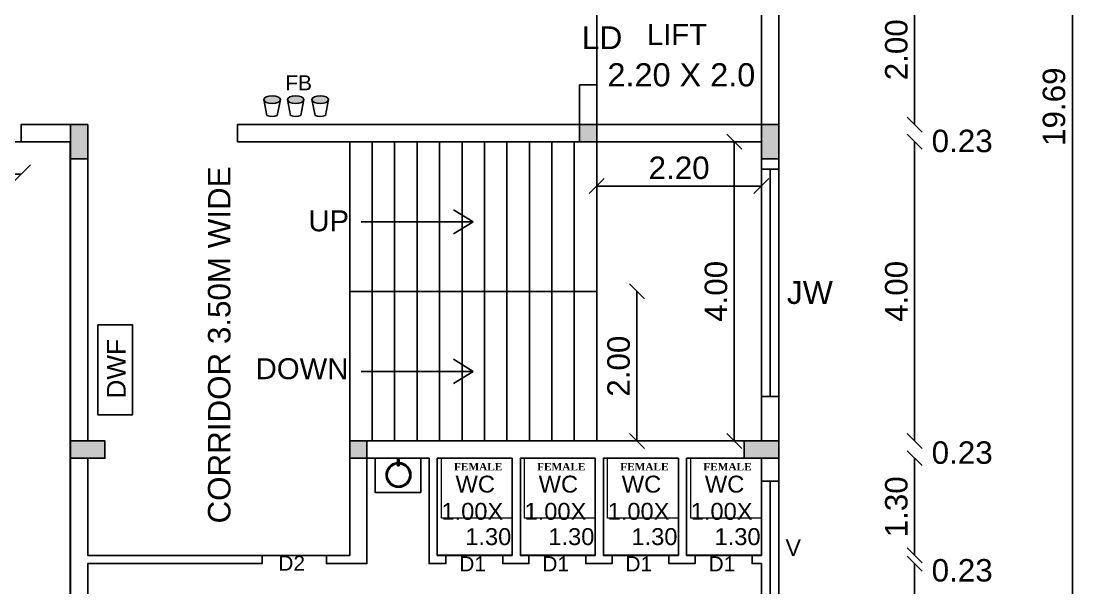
# Model space of a CAD drawing. Header units: metres. Extents: x -7227 to 737, y -45 to 4679.
# Drawn here: x 679.62 to 693.77, y -1.62 to 5.96 of the extents above; entities that cross this region are included whole.
import ezdxf

# ---------------------------------------------------------------- set-up
doc = ezdxf.new("R2010")
doc.units = ezdxf.units.M
doc.header["$LTSCALE"] = 0.2
doc.header["$MEASUREMENT"] = 0
doc.linetypes.add('HIDDEN', pattern=[9.525, 6.35, -3.175])
for name, color, linetype in [('BLK_1_FLR_0_WATER_CLOSET', 213, 'Continuous'), ('BLK_1_FLR_1_BLT_UP_AREA', 26, 'Continuous'), ('BLK_1_FLR_1_CARPET_AREA', 10, 'Continuous'), ('BLK_1_FLR_1_EXIT_WIDTH_DOOR', 1, 'Continuous'), ('BLK_1_FLR_1_REGULAR_ROOM_5', 117, 'Continuous'), ('BLK_1_FLR_1_WATER_CLOSET', 213, 'Continuous'), ('TOILET_VENTILATION', 6, 'Continuous')]:
    doc.layers.add(name, color=color, linetype=linetype)
doc.layers.add('BLK_1_FLR_1_WASH', color=7, linetype='Continuous', lineweight=0)
doc.layers.add('line', color=7, linetype='Continuous', lineweight=25)
doc.styles.add('ld', font='arial.ttf', dxfattribs={"height": 0.3})
doc.styles.get("Standard").update_dxf_attribs({"font": 'arial.ttf', "height": 0.3})
doc.styles.add('style 1', font='arialbd.ttf', dxfattribs={"height": 0.25})
doc.styles.add('style2', font='arial.ttf', dxfattribs={"height": 60})
doc.styles.add('style3', font='timesbd.ttf', dxfattribs={"height": 0.5})
doc.dimstyles.new('11', dxfattribs={"dimtxt": 0.25, "dimasz": 0.25, "dimexe": 0.18, "dimexo": 0.0625, "dimgap": 0.09, "dimtad": 0, "dimzin": 0, "dimdsep": 46, "dimtxsty": 'style 1', "dimblk": 'OBLIQUE', "dimcen": 0, "dimse1": 1, "dimse2": 1, "dimadec": 0, "dimazin": 0, "dimtfac": 1, "dimtdec": 4, "dimtofl": 0, "dimtmove": 0, "dimatfit": 3, "dimfxl": 0, "dimtolj": 1, "dimtzin": 0, "dimarcsym": 0})
doc.dimstyles.new('DCR', dxfattribs={"dimtxt": 0.3, "dimasz": 0.2, "dimexe": 0.025, "dimexo": 0, "dimgap": 0.09, "dimtad": 1, "dimzin": 0, "dimdsep": 46, "dimtxsty": 'Standard', "dimblk": 'OBLIQUE', "dimcen": 0.09, "dimadec": 0, "dimazin": 0, "dimtfac": 1, "dimtofl": 0, "dimtmove": 0, "dimatfit": 3, "dimfxl": 0, "dimtolj": 1, "dimtzin": 0, "dimarcsym": 0})

# ---------------------------------------------------------------- blocks, each defined once
blk = doc.blocks.new('_OBLIQUE')
at = {"layer": 'line', "color": 0, "linetype": 'ByBlock', "lineweight": -2}
blk.add_line((-0.5, -0.5), (0.5, 0.5), dxfattribs=at)
blk = doc.blocks.new('*D64')
at = {"color": 0, "linetype": 'HIDDEN', "lineweight": -2}
for p, q in [((693.486, 14.662), (693.691, 14.662)), ((693.486, -5.027), (693.691, -5.027))]:
    blk.add_line(p, q, dxfattribs=at)
at = {"color": 0, "lineweight": -2}
blk.add_line((693.666, 14.662), (693.666, -5.027), dxfattribs=at)
at = {"layer": 'Defpoints', "color": 0}
for p in [(689.743, 14.662), (689.743, -5.027), (693.666, -5.027)]:
    blk.add_point(p, dxfattribs=at)
at = {"color": 0, "lineweight": -2, "xscale": 0.2, "yscale": 0.2, "zscale": 0.2}
for p, rotation in [((693.666, 14.662), 90), ((693.666, -5.027), 270)]:
    blk.add_blockref('_OBLIQUE', p, dxfattribs=dict(at, rotation=rotation))
at = {"color": 0, "insert": (693.422, 4.817), "char_height": 0.3, "attachment_point": 5, "rotation": 90}
blk.add_mtext('\\A1;19.69', dxfattribs=at)
blk = doc.blocks.new('*D199')
at = {"color": 0, "lineweight": -2}
blk.add_line((691.559, 0.348), (691.559, 4.348), dxfattribs=at)
at = {"layer": 'Defpoints', "color": 0}
for p in [(689.513, 4.348), (691.559, 4.348), (689.513, 0.348)]:
    blk.add_point(p, dxfattribs=at)
at = {"color": 0, "lineweight": -2, "xscale": 0.2, "yscale": 0.2, "zscale": 0.2}
for p, rotation in [((691.559, 4.348), 90), ((691.559, 0.348), 270)]:
    blk.add_blockref('_OBLIQUE', p, dxfattribs=dict(at, rotation=rotation))
at = {"color": 0, "insert": (691.316, 2.348), "char_height": 0.3, "attachment_point": 5, "rotation": 90}
blk.add_mtext('\\A1;4.00', dxfattribs=at)
blk = doc.blocks.new('*D200')
at = {"color": 0, "lineweight": -2}
blk.add_line((691.559, -1.182), (691.559, 0.118), dxfattribs=at)
at = {"layer": 'Defpoints', "color": 0}
for p in [(689.513, 0.118), (691.559, 0.118), (689.513, -1.182)]:
    blk.add_point(p, dxfattribs=at)
at = {"color": 0, "lineweight": -2, "xscale": 0.2, "yscale": 0.2, "zscale": 0.2}
for p, rotation in [((691.559, 0.118), 90), ((691.559, -1.182), 270)]:
    blk.add_blockref('_OBLIQUE', p, dxfattribs=dict(at, rotation=rotation))
at = {"color": 0, "insert": (691.316, -0.532), "char_height": 0.3, "attachment_point": 5, "rotation": 90}
blk.add_mtext('\\A1;1.30', dxfattribs=at)
blk = doc.blocks.new('*D201')
at = {"color": 0, "lineweight": -2}
blk.add_line((691.559, -3.392), (691.559, -1.292), dxfattribs=at)
at = {"layer": 'Defpoints', "color": 0}
for p in [(689.513, -1.292), (691.559, -1.292), (689.513, -3.392)]:
    blk.add_point(p, dxfattribs=at)
at = {"color": 0, "lineweight": -2, "xscale": 0.2, "yscale": 0.2, "zscale": 0.2}
for p, rotation in [((691.559, -1.292), 90), ((691.559, -3.392), 270)]:
    blk.add_blockref('_OBLIQUE', p, dxfattribs=dict(at, rotation=rotation))
at = {"color": 0, "insert": (691.316, -2.342), "char_height": 0.3, "attachment_point": 5, "rotation": 90}
blk.add_mtext('\\A1;2.10', dxfattribs=at)
blk = doc.blocks.new('*D206')
at = {"color": 0, "lineweight": -2}
blk.add_line((687.313, 3.755), (689.513, 3.755), dxfattribs=at)
at = {"layer": 'Defpoints', "color": 0}
for p in [(687.313, 4.348), (689.513, 4.348), (689.513, 3.755)]:
    blk.add_point(p, dxfattribs=at)
at = {"color": 0, "lineweight": -2, "xscale": 0.2, "yscale": 0.2, "zscale": 0.2, "rotation": 180}
blk.add_blockref('_OBLIQUE', (687.313, 3.755), dxfattribs=at)
at = {"color": 0, "lineweight": -2, "xscale": 0.2, "yscale": 0.2, "zscale": 0.2}
blk.add_blockref('_OBLIQUE', (689.513, 3.755), dxfattribs=at)
at = {"color": 0, "insert": (688.413, 3.998), "char_height": 0.3, "attachment_point": 5}
blk.add_mtext('\\A1;2.20', dxfattribs=at)
blk = doc.blocks.new('*D109')
at = {"color": 0, "lineweight": -2}
blk.add_line((689.15, 0.348), (689.15, 4.348), dxfattribs=at)
at = {"layer": 'Defpoints', "color": 0}
for p in [(687.313, 4.348), (689.15, 4.348), (687.313, 0.348)]:
    blk.add_point(p, dxfattribs=at)
at = {"color": 0, "lineweight": -2, "xscale": 0.2, "yscale": 0.2, "zscale": 0.2}
for p, rotation in [((689.15, 4.348), 90), ((689.15, 0.348), 270)]:
    blk.add_blockref('_OBLIQUE', p, dxfattribs=dict(at, rotation=rotation))
at = {"color": 0, "insert": (688.907, 2.348), "char_height": 0.3, "attachment_point": 5, "rotation": 90}
blk.add_mtext('\\A1;4.00', dxfattribs=at)
blk = doc.blocks.new('*D207')
at = {"color": 0, "lineweight": -2}
blk.add_line((687.849, 2.348), (687.849, 0.348), dxfattribs=at)
at = {"layer": 'Defpoints', "color": 0}
for p in [(687.313, 2.348), (687.313, 0.348), (687.849, 0.348)]:
    blk.add_point(p, dxfattribs=at)
at = {"color": 0, "lineweight": -2, "xscale": 0.2, "yscale": 0.2, "zscale": 0.2}
for p, rotation in [((687.849, 2.348), 90), ((687.849, 0.348), 270)]:
    blk.add_blockref('_OBLIQUE', p, dxfattribs=dict(at, rotation=rotation))
at = {"color": 0, "insert": (687.606, 1.348), "char_height": 0.3, "attachment_point": 5, "rotation": 90}
blk.add_mtext('\\A1;2.00', dxfattribs=at)
blk = doc.blocks.new('*D209')
at = {"color": 0, "lineweight": -2}
blk.add_line((691.559, 6.578), (691.559, 4.578), dxfattribs=at)
at = {"layer": 'Defpoints', "color": 0}
for p in [(687.083, 6.578), (687.083, 4.578), (691.559, 4.578)]:
    blk.add_point(p, dxfattribs=at)
at = {"color": 0, "lineweight": -2, "xscale": 0.2, "yscale": 0.2, "zscale": 0.2}
for p, rotation in [((691.559, 6.578), 90), ((691.559, 4.578), 270)]:
    blk.add_blockref('_OBLIQUE', p, dxfattribs=dict(at, rotation=rotation))
at = {"color": 0, "insert": (691.316, 5.578), "char_height": 0.3, "attachment_point": 5, "rotation": 90}
blk.add_mtext('\\A1;2.00', dxfattribs=at)
blk = doc.blocks.new('*D353')
at = {"layer": 'BLK_1_FLR_1_EXIT_WIDTH_DOOR', "color": 2, "lineweight": -2}
for p, q in [((678.404, 3.914), (678.607, 3.914)), ((679.624, 3.914), (679.422, 3.914))]:
    blk.add_line(p, q, dxfattribs=at)
at = {"layer": 'Defpoints', "color": 0}
for p in [(678.404, 4.348), (679.624, 4.348), (679.624, 3.914)]:
    blk.add_point(p, dxfattribs=at)
at = {"layer": 'BLK_1_FLR_1_EXIT_WIDTH_DOOR', "color": 2, "lineweight": -2, "xscale": 0.25, "yscale": 0.25, "zscale": 0.25, "rotation": 180}
blk.add_blockref('_OBLIQUE', (678.404, 3.914), dxfattribs=at)
at = {"layer": 'BLK_1_FLR_1_EXIT_WIDTH_DOOR', "color": 2, "lineweight": -2, "xscale": 0.25, "yscale": 0.25, "zscale": 0.25}
blk.add_blockref('_OBLIQUE', (679.624, 3.914), dxfattribs=at)
at = {"layer": 'BLK_1_FLR_1_EXIT_WIDTH_DOOR', "color": 2, "lineweight": 20, "insert": (679.014, 3.914), "char_height": 0.25, "attachment_point": 5, "style": 'style 1'}
blk.add_mtext('\\A1;1.22', dxfattribs=at)

msp = doc.modelspace()

# ---------------------------------------------------------------- hatches: boundary and pattern name
h = msp.add_hatch(color=256)
h.dxf.hatch_style = 1
h.paths.add_polyline_path([(639.254, 14.665), (639.024, 14.665), (639.024, 14.205), (639.254, 14.205)])
h.paths.add_polyline_path([(646.984, 14.665), (646.754, 14.665), (646.754, 14.205), (646.984, 14.205)])
h.paths.add_polyline_path([(639.254, 7.038), (639.024, 7.038), (639.024, 6.578), (639.254, 6.578)])
h.paths.add_polyline_path([(646.754, 6.578), (646.984, 6.578), (646.984, 7.038), (646.754, 7.038)])
h.paths.add_polyline_path([(656.124, 14.205), (656.354, 14.205), (656.354, 14.665), (656.124, 14.665)])
h.paths.add_polyline_path([(656.354, 7.038), (656.124, 7.038), (656.124, 6.578), (656.354, 6.578)])
h.paths.add_polyline_path([(665.647, 14.665), (665.417, 14.665), (665.417, 14.205), (665.647, 14.205)])
h.paths.add_polyline_path([(665.922, 14.665), (665.692, 14.665), (665.692, 14.205), (665.922, 14.205)])
h.paths.add_polyline_path([(665.692, 6.578), (665.922, 6.578), (665.922, 7.038), (665.692, 7.038)])
h.paths.add_polyline_path([(665.417, 6.578), (665.647, 6.578), (665.647, 7.038), (665.417, 7.038)])
h.paths.add_polyline_path([(671.283, 14.665), (671.053, 14.665), (671.053, 14.205), (671.283, 14.205)])
h.paths.add_polyline_path([(671.283, 7.038), (671.053, 7.038), (671.053, 6.578), (671.283, 6.578)])
h.paths.add_polyline_path([(675.898, 7.038), (675.668, 7.038), (675.668, 6.578), (675.898, 6.578)])
h.paths.add_polyline_path([(675.898, 14.665), (675.668, 14.665), (675.668, 14.205), (675.898, 14.205)])
h.paths.add_polyline_path([(680.283, 14.205), (680.513, 14.205), (680.513, 14.665), (680.283, 14.665)])
h.paths.add_polyline_path([(680.283, 6.578), (680.513, 6.578), (680.513, 7.038), (680.283, 7.038)])
h.paths.add_polyline_path([(689.513, 6.578), (689.743, 6.578), (689.743, 7.038), (689.513, 7.038)])
h.paths.add_polyline_path([(684.898, 6.578), (685.128, 6.578), (685.128, 7.038), (684.898, 7.038)])
h.paths.add_polyline_path([(689.743, 14.665), (689.513, 14.665), (689.513, 14.205), (689.743, 14.205)])
h.paths.add_polyline_path([(685.128, 14.665), (684.898, 14.665), (684.898, 14.205), (685.128, 14.205)])
h.paths.add_polyline_path([(689.513, 4.118), (689.743, 4.118), (689.743, 4.578), (689.513, 4.578)])
h.paths.add_polyline_path([(680.513, -4.567), (680.283, -4.567), (680.283, -5.027), (680.513, -5.027)])
h.paths.add_polyline_path([(680.513, 4.578), (680.283, 4.578), (680.283, 4.118), (680.513, 4.118)])
h.paths.add_polyline_path([(671.283, 4.578), (671.053, 4.578), (671.053, 4.118), (671.283, 4.118)])
h.paths.add_polyline_path([(671.283, -4.567), (671.053, -4.567), (671.053, -5.027), (671.283, -5.027)])
h.paths.add_polyline_path([(656.124, 4.118), (656.354, 4.118), (656.354, 4.578), (656.124, 4.578)])
h.paths.add_polyline_path([(656.124, -5.027), (656.354, -5.027), (656.354, -4.567), (656.124, -4.567)])
h.paths.add_polyline_path([(646.984, -4.567), (646.754, -4.567), (646.754, -5.027), (646.984, -5.027)])
h.paths.add_polyline_path([(646.754, 4.118), (646.984, 4.118), (646.984, 4.578), (646.754, 4.578)])
h.paths.add_polyline_path([(639.254, 4.578), (639.024, 4.578), (639.024, 4.118), (639.254, 4.118)])
h.paths.add_polyline_path([(639.254, -4.567), (639.024, -4.567), (639.024, -5.027), (639.254, -5.027)])
h = msp.add_hatch(color=256)
h.dxf.hatch_style = 1
h.paths.add_polyline_path([(687.313, 4.578), (687.083, 4.578), (687.083, 4.348), (687.313, 4.348)])
h.paths.add_polyline_path([(687.313, 6.808), (687.083, 6.808), (687.083, 6.578), (687.313, 6.578)])
at = {"ltscale": 0.04}
h = msp.add_hatch(color=256, dxfattribs=at)
h.dxf.hatch_style = 1
edge = h.paths.add_edge_path()
edge.add_ellipse((682.977, 4.911), major_axis=(0.11, 0), ratio=0.469596, start_angle=0, end_angle=180)
edge.add_line((682.867, 4.911), (682.869, 4.902))
edge.add_ellipse((682.977, 4.911), major_axis=(0.11, 0), ratio=0.469596, start_angle=190.3873, end_angle=349.6127)
edge.add_line((683.085, 4.902), (683.087, 4.911))
edge = h.paths.add_edge_path()
edge.add_ellipse((683.291, 4.911), major_axis=(0.11, 0), ratio=0.469596, start_angle=0, end_angle=180)
edge.add_line((683.182, 4.911), (683.183, 4.902))
edge.add_ellipse((683.291, 4.911), major_axis=(0.11, 0), ratio=0.469596, start_angle=190.3873, end_angle=349.6127)
edge.add_line((683.399, 4.902), (683.401, 4.911))
edge = h.paths.add_edge_path()
edge.add_ellipse((683.619, 4.911), major_axis=(0.11, 0), ratio=0.469596, start_angle=0, end_angle=180)
edge.add_line((683.509, 4.911), (683.511, 4.902))
edge.add_ellipse((683.619, 4.911), major_axis=(0.11, 0), ratio=0.469596, start_angle=190.3873, end_angle=349.6127)
edge.add_line((683.727, 4.902), (683.729, 4.911))
h = msp.add_hatch(color=256)
h.dxf.hatch_style = 1
h.paths.add_polyline_path([(680.743, 0.348), (680.283, 0.348), (680.283, 0.118), (680.743, 0.118)])
h = msp.add_hatch(color=256)
h.dxf.hatch_style = 1
h.paths.add_polyline_path([(684.243, 0.118), (684.013, 0.118), (684.013, 0.348), (684.243, 0.348)])
h = msp.add_hatch(color=256)
h.dxf.hatch_style = 1
h.paths.add_polyline_path([(689.743, 0.348), (689.283, 0.348), (689.283, 0.118), (689.743, 0.118)])
h = msp.add_hatch(color=256)
h.dxf.hatch_style = 1
h.paths.add_polyline_path([(684.673, 0.118), (684.651, 0.118), (684.651, 0.016), (684.673, 0.016)])

# ---------------------------------------------------------------- linework, layer by layer
for p, q in [((689.743, 14.662), (689.743, -5.027)), ((687.313, 6.578), (687.313, 4.578)), ((689.513, 6.578), (689.513, 4.578)), ((687.083, 5.109), (687.083, 4.578)), ((687.313, 5.109), (687.083, 5.109)), ((682.867, 4.911), (682.908, 4.7)), ((683.087, 4.911), (683.046, 4.7)), ((683.182, 4.911), (683.222, 4.7)), ((683.401, 4.911), (683.36, 4.7)), ((683.509, 4.911), (683.55, 4.7)), ((683.729, 4.911), (683.688, 4.7)), ((679.624, 4.578), (680.513, 4.578)), ((679.624, 4.578), (679.624, 4.348)), ((680.513, 4.578), (680.513, 0.348)), ((682.513, 4.578), (682.513, 4.348)), ((682.513, 4.578), (687.083, 4.578)), ((687.313, 4.578), (689.513, 4.578)), ((680.283, 4.348), (679.624, 4.348)), ((680.283, 4.348), (680.283, -4.797)), ((689.513, 4.348), (682.513, 4.348)), ((684.013, 4.348), (684.013, -1.182)), ((684.313, 4.348), (684.313, 0.348)), ((684.613, 4.348), (684.613, 0.348)), ((684.913, 4.348), (684.913, 0.348)), ((685.213, 4.348), (685.213, 0.348)), ((685.513, 4.348), (685.513, 0.348)), ((685.813, 4.348), (685.813, 0.348)), ((686.113, 4.348), (686.113, 0.348)), ((686.413, 4.348), (686.413, 0.348)), ((686.713, 4.348), (686.713, 0.348)), ((687.013, 4.348), (687.013, 0.348)), ((687.313, 4.348), (687.313, 0.348)), ((689.513, 4.348), (689.513, 0.348)), ((689.513, 3.983), (689.743, 3.983)), ((689.628, 3.983), (689.628, 0.943)), ((685.664, 3.279), (685.399, 3.44)), ((684.164, 3.279), (685.664, 3.279)), ((685.664, 3.279), (685.399, 3.118)), ((684.013, 2.348), (687.313, 2.348)), ((685.664, 1.279), (685.399, 1.44)), ((684.164, 1.279), (685.664, 1.279)), ((685.664, 1.279), (685.399, 1.118)), ((689.513, 0.943), (689.743, 0.943)), ((684.013, 0.348), (689.513, 0.348)), ((680.513, 0.118), (680.513, -1.182)), ((684.243, 0.118), (684.243, -1.292)), ((684.243, 0.118), (685.073, 0.118)), ((684.651, 0.118), (684.651, 0.016)), ((684.651, 0.016), (684.673, 0.016)), ((684.673, 0.118), (684.673, 0.016)), ((685.073, 0.118), (685.073, -1.292)), ((685.183, 0.118), (686.183, 0.118)), ((685.183, 0.118), (685.183, -1.182)), ((686.183, 0.118), (686.183, -1.182)), ((686.293, 0.118), (687.293, 0.118)), ((686.293, 0.118), (686.293, -1.182)), ((687.293, 0.118), (687.293, -1.182)), ((687.403, 0.118), (688.403, 0.118)), ((687.403, 0.118), (687.403, -1.182)), ((688.403, 0.118), (688.403, -1.182)), ((688.513, 0.118), (689.513, 0.118)), ((688.513, 0.118), (688.513, -1.182)), ((689.513, 0.118), (689.513, -1.182)), ((689.513, -0.19), (689.743, -0.19)), ((689.628, -2.02), (689.628, -0.19)), ((684.013, -1.182), (680.513, -1.182)), ((682.842, -1.182), (682.842, -1.292)), ((683.701, -1.182), (683.701, -1.292)), ((686.183, -1.182), (685.183, -1.182)), ((685.297, -1.182), (685.297, -1.292)), ((686.057, -1.182), (686.057, -1.292)), ((687.293, -1.182), (686.293, -1.182)), ((686.407, -1.182), (686.407, -1.292)), ((687.167, -1.182), (687.167, -1.292)), ((688.403, -1.182), (687.403, -1.182)), ((687.517, -1.182), (687.517, -1.292)), ((688.277, -1.182), (688.277, -1.292)), ((689.513, -1.182), (688.513, -1.182)), ((688.627, -1.182), (688.627, -1.292)), ((689.387, -1.182), (689.387, -1.292)), ((680.513, -1.292), (680.513, -4.797)), ((682.842, -1.292), (680.513, -1.292)), ((684.243, -1.292), (683.701, -1.292)), ((685.297, -1.292), (685.073, -1.292)), ((686.407, -1.292), (686.057, -1.292)), ((687.517, -1.292), (687.167, -1.292)), ((688.277, -1.292), (688.627, -1.292)), ((689.387, -1.292), (689.513, -1.292)), ((689.513, -1.292), (689.513, -3.392))]:
    msp.add_line(p, q)
for points in [[(680.513, 4.118), (680.283, 4.118), (680.283, 4.578), (680.513, 4.578)], [(687.313, 4.578), (687.083, 4.578), (687.083, 4.348), (687.313, 4.348)], [(689.743, 4.118), (689.513, 4.118), (689.513, 4.578), (689.743, 4.578)], [(680.65, 1.902), (680.65, 0.696), (681.11, 0.696), (681.11, 1.902)], [(680.743, 0.118), (680.283, 0.118), (680.283, 0.348), (680.743, 0.348)], [(684.243, 0.118), (684.013, 0.118), (684.013, 0.348), (684.243, 0.348)], [(689.743, 0.118), (689.283, 0.118), (689.283, 0.348), (689.743, 0.348)], [(684.352, 0.118), (684.352, -0.34), (684.963, -0.34), (684.963, 0.118)]]:
    msp.add_lwpolyline(points, close=True)
for centre, radius, start, end in [((682.977, 4.859), 0.173, 246.5459, 293.4541), ((683.291, 4.859), 0.173, 246.5459, 293.4541), ((683.619, 4.859), 0.173, 246.5459, 293.4541), ((684.665, -0.106), 0.166, 94.8622, 87.4631), ((684.665, -0.106), 0.15, 95.3827, 87.1921)]:
    msp.add_arc(centre, radius, start, end)
for centre in [(682.977, 4.911), (683.291, 4.911), (683.619, 4.911)]:
    msp.add_ellipse(centre, major_axis=(0.11, 0), ratio=0.469596)
at = {"layer": 'BLK_1_FLR_1_BLT_UP_AREA', "color": 27}
msp.add_lwpolyline([(689.743, 14.662), (689.743, -5.027), (671.053, -5.027), (671.053, 4.348), (656.354, 4.348), (656.354, -5.027), (639.024, -5.027), (639.024, 14.662), (689.743, 14.662)], close=True, dxfattribs=at)
at = {"layer": 'BLK_1_FLR_1_CARPET_AREA', "color": 27}
for points in [[(689.513, -3.392), (689.513, -1.292), (689.387, -1.292), (689.387, -1.182), (689.513, -1.182), (689.513, 0.118), (689.283, 0.118), (688.513, 0.118), (688.513, -1.182), (688.627, -1.182), (688.627, -1.292), (688.277, -1.292), (688.277, -1.182), (688.403, -1.182), (688.403, 0.118), (687.403, 0.118), (687.403, -1.182), (687.517, -1.182), (687.517, -1.292), (687.167, -1.292), (687.167, -1.182), (687.293, -1.182), (687.293, 0.118), (686.293, 0.118), (686.293, -1.182), (686.407, -1.182), (686.407, -1.292), (686.057, -1.292), (686.057, -1.182), (686.183, -1.182), (686.183, 0.118), (685.183, 0.118), (685.183, -1.182), (685.297, -1.182), (685.297, -1.292), (685.073, -1.292), (685.073, 0.118), (684.243, 0.118), (684.243, -1.292), (683.701, -1.292), (683.701, -1.182), (684.013, -1.182), (684.013, 0.348), (689.513, 0.348), (689.513, 4.348), (682.513, 4.348), (682.513, 4.578), (687.083, 4.578), (687.083, 5.109), (687.313, 5.109), (687.313, 4.578), (689.513, 4.578), (689.513, 6.578)], [(680.283, -4.567), (680.283, 4.348), (679.624, 4.348), (679.624, 4.578), (680.513, 4.578), (680.513, 4.118), (680.513, 0.348), (680.743, 0.348), (680.743, 0.118), (680.513, 0.118), (680.513, -1.182), (682.842, -1.182), (682.842, -1.292), (680.513, -1.292), (680.513, -4.797)]]:
    msp.add_lwpolyline(points, dxfattribs=at)
at = {"layer": 'BLK_1_FLR_1_REGULAR_ROOM_5', "color": 3, "linetype": 'Continuous'}
msp.add_lwpolyline([(680.281, 4.348), (671.283, 4.348), (671.283, -4.797), (680.281, -4.797)], close=True, dxfattribs=at)
at = {"layer": 'BLK_1_FLR_1_WASH', "color": 56}
for points in [[(685.238, 0.118), (686.183, 0.118), (686.183, -0.683), (685.238, -0.683)], [(686.348, 0.118), (687.293, 0.118), (687.293, -0.683), (686.348, -0.683)], [(687.458, 0.118), (688.403, 0.118), (688.403, -0.683), (687.458, -0.683)], [(688.568, 0.118), (689.513, 0.118), (689.513, -0.683), (688.568, -0.683)]]:
    msp.add_lwpolyline(points, close=True, dxfattribs=at)
at = {"layer": 'BLK_1_FLR_1_WASH', "color": 55}
for points in [[(685.238, 0.118), (686.183, 0.118), (686.183, -0.683), (685.238, -0.683)], [(686.348, 0.118), (687.293, 0.118), (687.293, -0.683), (686.348, -0.683)], [(687.458, 0.118), (688.403, 0.118), (688.403, -0.683), (687.458, -0.683)], [(688.568, 0.118), (689.513, 0.118), (689.513, -0.683), (688.568, -0.683)]]:
    msp.add_lwpolyline(points, close=True, dxfattribs=at)
at = {"layer": 'BLK_1_FLR_1_WASH', "color": 60}
for points in [[(685.238, 0.118), (686.183, 0.118), (686.183, -0.683), (685.238, -0.683)], [(686.348, 0.118), (687.293, 0.118), (687.293, -0.683), (686.348, -0.683)], [(687.458, 0.118), (688.403, 0.118), (688.403, -0.683), (687.458, -0.683)], [(688.568, 0.118), (689.513, 0.118), (689.513, -0.683), (688.568, -0.683)]]:
    msp.add_lwpolyline(points, close=True, dxfattribs=at)
at = {"layer": 'BLK_1_FLR_1_WATER_CLOSET', "color": 2}
for points in [[(686.183, -1.177), (686.183, 0.118), (685.183, 0.118), (685.183, -1.177)], [(687.293, -1.177), (687.293, 0.118), (686.293, 0.118), (686.293, -1.177)], [(688.403, -1.177), (688.403, 0.118), (687.403, 0.118), (687.403, -1.177)], [(689.513, -1.177), (689.513, 0.118), (688.513, 0.118), (688.513, -1.177)]]:
    msp.add_lwpolyline(points, close=True, dxfattribs=at)
at = {"layer": 'TOILET_VENTILATION'}
for points in [[(686.183, -1.177), (686.183, 0.118), (685.183, 0.118), (685.183, -1.177)], [(687.293, -1.177), (687.293, 0.118), (686.293, 0.118), (686.293, -1.177)], [(688.403, -1.177), (688.403, 0.118), (687.403, 0.118), (687.403, -1.177)], [(689.513, -1.177), (689.513, 0.118), (688.513, 0.118), (688.513, -1.177)]]:
    msp.add_lwpolyline(points, close=True, dxfattribs=at)

# ---------------------------------------------------------------- texts
at = {"color": 23, "style": 'style2'}
msp.add_text('LIFT', height=0.28, dxfattribs=at).set_placement((687.983, 5.642))
at = {"color": 7, "style": 'ld'}
msp.add_text('2.20 X 2.0', height=0.31, dxfattribs=at).set_placement((687.456, 5.088))
at = {"color": 1}
msp.add_text('CORRIDOR 3.50M WIDE', height=0.3, rotation=90, dxfattribs=at).set_placement((682.42, -0.755))
at = {"color": 151}
for p in [(685.427, -0.342), (686.537, -0.342), (687.647, -0.342), (688.757, -0.342)]:
    msp.add_text('WC', height=0.2263, dxfattribs=at).set_placement(p)
at = {"color": 7}
for s, p in [('1.00X', (685.238, -0.706)), ('1.00X', (686.348, -0.706)), ('1.00X', (687.458, -0.706)), ('1.00X', (688.568, -0.706)), ('1.30', (685.556, -1.044)), ('1.30', (686.666, -1.044)), ('1.30', (687.776, -1.044)), ('1.30', (688.886, -1.044))]:
    msp.add_text(s, height=0.2263, dxfattribs=at).set_placement(p)
at = {"style": 'style2'}
for s, insert, char_height, attachment_point in [('LD', (687.111, 5.891), 0.3048, 1), ('FB', (683.509, 5.236), 0.2, 3), ('UP', (683.461, 3.431), 0.28, 1), ('JW', (690.467, 2.485), 0.3048, 3), ('DOWN', (682.757, 1.454), 0.28, 1), ('V', (690.04, -0.969), 0.22, 3), ('D2', (683.416, -1.186), 0.2, 3), ('D1', (685.833, -1.195), 0.2, 3), ('D1', (686.943, -1.195), 0.2, 3), ('D1', (688.053, -1.195), 0.2, 3), ('D1', (689.163, -1.195), 0.2, 3)]:
    msp.add_mtext_dynamic_manual_height_columns(s, width=5.66297, gutter_width=7.621, heights=[0], dxfattribs=dict(at, insert=insert, char_height=char_height, attachment_point=attachment_point))
at = {"char_height": 0.3, "attachment_point": 5}
for insert in [(692.194, 4.357), (692.194, 0.191), (692.194, -1.383)]:
    msp.add_mtext('\\A1;0.23', dxfattribs=dict(at, insert=insert))
at = {"insert": (680.77, 1.711), "char_height": 0.25, "attachment_point": 3, "rotation": 90, "style": 'style2'}
msp.add_mtext_dynamic_manual_height_columns('DWF', width=5.66297, gutter_width=7.621, heights=[0], dxfattribs=at)
at = {"layer": 'BLK_1_FLR_0_WATER_CLOSET', "color": 2, "lineweight": 20, "style": 'style3'}
for p in [(685.406, -0.046), (686.516, -0.046), (687.626, -0.046), (688.736, -0.046)]:
    msp.add_text('FEMALE', height=0.1, dxfattribs=at).set_placement(p)

# ---------------------------------------------------------------- dimensions: what is measured, and where the dimension line sits
at = {"color": 1}
dim = msp.add_linear_dim(base=(693.666, -5.027), p1=(689.743, 14.662), p2=(689.743, -5.027), angle=90, dimstyle='DCR', override={"dimfxl": 0.18, "dimarcsym": 2}, dxfattribs=at)
dim.commit()
dim.dimension.update_dxf_attribs({"geometry": '*D64', "text_midpoint": (693.422, 4.817)})
for base, p1, p2, picture, middle in [((691.559, 4.578), (687.083, 6.578), (687.083, 4.578), '*D209', (691.316, 5.578)), ((689.15, 4.348), (687.313, 0.348), (687.313, 4.348), '*D109', (688.907, 2.348)), ((687.849, 0.348), (687.313, 2.348), (687.313, 0.348), '*D207', (687.606, 1.348))]:
    dim = msp.add_linear_dim(base=base, p1=p1, p2=p2, angle=90, dimstyle='DCR', override={"dimse1": 1, "dimse2": 1, "dimfxl": 1.25, "dimarcsym": 2})
    dim.commit()
    dim.dimension.update_dxf_attribs({"geometry": picture, "text_midpoint": middle})
for p1, p2, picture, middle in [((689.513, 0.348), (689.513, 4.348), '*D199', (691.316, 2.348)), ((689.513, -1.182), (689.513, 0.118), '*D200', (691.316, -0.532)), ((689.513, -3.392), (689.513, -1.292), '*D201', (691.316, -2.342))]:
    dim = msp.add_aligned_dim(p1=p1, p2=p2, distance=-2.046, dimstyle='DCR', override={"dimse1": 1, "dimse2": 1, "dimfxl": 1.25, "dimarcsym": 2})
    dim.commit()
    dim.dimension.update_dxf_attribs({"geometry": picture, "text_midpoint": middle})
dim = msp.add_linear_dim(base=(689.513, 3.755), p1=(687.313, 4.348), p2=(689.513, 4.348), dimstyle='DCR', override={"dimse1": 1, "dimse2": 1, "dimfxl": 1.25, "dimarcsym": 2})
dim.commit()
dim.dimension.update_dxf_attribs({"geometry": '*D206', "text_midpoint": (688.413, 3.998)})
at = {"layer": 'BLK_1_FLR_1_EXIT_WIDTH_DOOR', "color": 2, "lineweight": 20}
dim = msp.add_linear_dim(base=(679.624, 3.914), p1=(678.404, 4.348), p2=(679.624, 4.348), dimstyle='11', override={"dimclrd": 2, "dimclrt": 2, "dimfxlon": 1}, dxfattribs=at)
dim.commit()
dim.dimension.update_dxf_attribs({"geometry": '*D353', "text_midpoint": (679.014, 3.914)})

doc.saveas('drawing.dxf')
